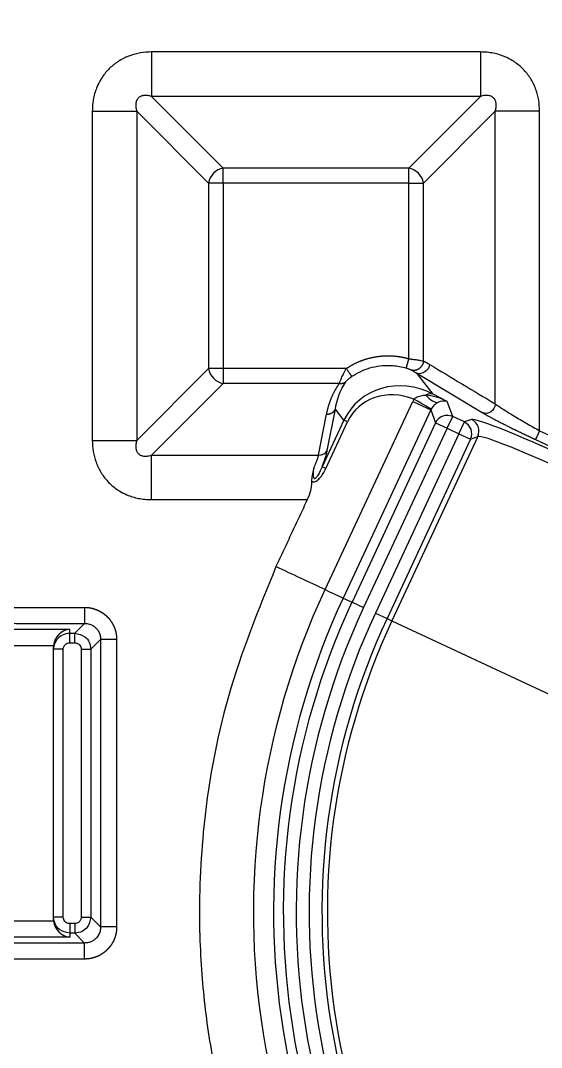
# Model space of a CAD drawing. Header units: millimetres. Extents: x 2595 to 3308, y 1499 to 1823.
# Drawn here: x 3153.11 to 3169.39, y 1625.03 to 1657.09 of the extents above; entities that cross this region are included whole.
import ezdxf
from ezdxf.lldxf.tags import DXFTag

# ---------------------------------------------------------------- set-up
doc = ezdxf.new("R2010")
doc.units = ezdxf.units.MM
doc.layers.add('5', color=7, linetype='Continuous', true_color=0xffffff)
tags = doc.linetypes.add('DASHED', pattern=[25.72, 12.86, -12.86]).pattern_tags.tags
tags[6:7] = [DXFTag(74, 4), DXFTag(75, 0), DXFTag(340, '0'), DXFTag(46, 0.0), DXFTag(50, 0.0), DXFTag(44, 0.0), DXFTag(45, 0.0)]
tags[4:5] = [DXFTag(74, 4), DXFTag(75, 0), DXFTag(340, '0'), DXFTag(46, 0.0), DXFTag(50, 0.0), DXFTag(44, 0.0), DXFTag(45, 0.0)]

msp = doc.modelspace()

# ---------------------------------------------------------------- linework, layer by layer
at = {"layer": '5', "color": 7, "linetype": 'Continuous'}
for p, q in [((3167.479, 1656.111), (3157.197, 1656.111)), ((3157.197, 1656.111), (3157.197, 1654.725)), ((3167.479, 1654.725), (3157.197, 1654.725)), ((3159.44, 1652.482), (3157.197, 1654.725)), ((3165.235, 1652.482), (3167.479, 1654.725)), ((3155.348, 1654.263), (3155.348, 1643.981)), ((3156.735, 1654.263), (3156.735, 1643.981)), ((3158.978, 1652.02), (3156.735, 1654.263)), ((3165.697, 1652.02), (3167.941, 1654.263)), ((3169.327, 1654.263), (3167.941, 1654.263)), ((3169.327, 1644.283), (3169.327, 1654.263)), ((3165.235, 1652.482), (3159.44, 1652.482)), ((3159.44, 1652.02), (3159.44, 1652.482)), ((3165.235, 1652.02), (3165.235, 1652.482)), ((3159.44, 1652.02), (3158.978, 1652.02)), ((3158.978, 1652.02), (3158.978, 1646.225)), ((3165.235, 1652.02), (3159.44, 1652.02)), ((3159.44, 1652.02), (3159.44, 1646.225)), ((3165.235, 1652.02), (3165.697, 1652.02)), ((3165.697, 1646.464), (3165.697, 1652.02)), ((3158.978, 1646.225), (3156.735, 1643.981)), ((3159.44, 1646.225), (3158.978, 1646.225)), ((3163.287, 1646.225), (3159.44, 1646.225)), ((3159.44, 1646.225), (3159.44, 1645.762)), ((3165.485, 1646.082), (3167.536, 1644.849)), ((3166.005, 1645.428), (3165.485, 1646.082)), ((3159.44, 1645.762), (3157.197, 1643.519)), ((3163.072, 1645.762), (3159.44, 1645.762)), ((3166.438, 1645.199), (3166.005, 1645.428)), ((3162.626, 1639.322), (3165.366, 1645.2)), ((3165.366, 1645.2), (3165.929, 1644.938)), ((3166.61, 1644.727), (3166.438, 1645.199)), ((3162.419, 1643.519), (3162.672, 1644.803)), ((3162.691, 1643.67), (3162.944, 1644.954)), ((3163.212, 1644.616), (3162.944, 1644.954)), ((3165.929, 1644.938), (3163.188, 1639.06)), ((3165.929, 1644.938), (3166.076, 1644.533)), ((3166.44, 1644.363), (3166.61, 1644.727)), ((3166.976, 1644.557), (3166.61, 1644.727)), ((3163.212, 1644.616), (3162.531, 1643.155)), ((3162.642, 1643.103), (3163.324, 1644.564)), ((3163.324, 1644.564), (3163.212, 1644.616)), ((3166.076, 1644.533), (3163.464, 1638.931)), ((3166.076, 1644.533), (3166.44, 1644.363)), ((3166.806, 1644.192), (3166.976, 1644.557)), ((3167.2, 1644.638), (3166.976, 1644.557)), ((3166.44, 1644.363), (3163.828, 1638.762)), ((3166.806, 1644.192), (3164.194, 1638.591)), ((3167.394, 1644.104), (3164.711, 1638.35)), ((3166.44, 1644.363), (3166.806, 1644.192)), ((3166.806, 1644.192), (3167.17, 1644.022)), ((3167.17, 1644.022), (3167.394, 1644.104)), ((3155.348, 1643.981), (3156.735, 1643.981)), ((3167.17, 1644.022), (3164.558, 1638.421)), ((3169.2, 1644.01), (3172.133, 1642.642)), ((3157.197, 1643.519), (3162.419, 1643.519)), ((3157.197, 1642.133), (3162.067, 1642.133)), ((3152.18, 1638.768), (3155.107, 1638.768)), ((3155.107, 1638.768), (3155.107, 1638.267)), ((3163.464, 1638.931), (3163.828, 1638.762)), ((3164.194, 1638.591), (3164.558, 1638.421)), ((3164.558, 1638.421), (3164.711, 1638.35)), ((3164.711, 1638.35), (3170.903, 1635.463)), ((3141.363, 1638.084), (3154.642, 1638.084)), ((3153.105, 1638.267), (3155.107, 1638.267)), ((3154.642, 1637.962), (3154.642, 1638.084)), ((3154.801, 1637.962), (3155.107, 1638.267)), ((3154.642, 1637.962), (3154.801, 1637.962)), ((3154.642, 1637.661), (3154.801, 1637.661)), ((3154.801, 1637.661), (3154.801, 1637.962)), ((3155.302, 1637.461), (3155.608, 1637.766)), ((3155.608, 1637.766), (3155.608, 1628.789)), ((3156.109, 1637.766), (3156.109, 1628.789)), ((3141.864, 1637.583), (3154.141, 1637.583)), ((3154.139, 1629.017), (3154.139, 1637.539)), ((3154.441, 1637.459), (3154.139, 1637.459)), ((3154.441, 1629.096), (3154.441, 1637.459)), ((3155.002, 1637.461), (3155.002, 1629.094)), ((3155.002, 1629.094), (3155.302, 1629.094)), ((3155.608, 1628.789), (3155.302, 1629.094)), ((3154.141, 1628.973), (3141.864, 1628.973)), ((3154.642, 1628.894), (3154.642, 1628.593)), ((3154.801, 1628.894), (3154.642, 1628.894)), ((3154.642, 1628.471), (3141.363, 1628.471)), ((3154.642, 1628.593), (3154.642, 1628.471)), ((3154.801, 1628.593), (3154.642, 1628.593)), ((3155.107, 1628.288), (3154.801, 1628.593)), ((3155.107, 1628.288), (3152.18, 1628.288)), ((3155.107, 1627.787), (3152.18, 1627.787))]:
    msp.add_line(p, q, dxfattribs=at)
at = {"layer": '5', "color": 7, "linetype": 'Continuous', "extrusion": (0, 0, -1)}
for centre, radius, start, end in [((-3148.002, 1669.494), 100.07, 313.95835, 233.17746), ((-3148.002, 1669.494), 99.038, 101.06, 232.89885), ((-3184.218, 1629.254), 23.825, 180, 25)]:
    msp.add_arc(centre, radius, start, end, dxfattribs=at)
at = {"layer": '5', "color": 7, "linetype": 'DASHED'}
for radius, start, end in [(100.573, 306.62661, 226.18317), (100.572, 306.62578, 226.19708)]:
    msp.add_arc((3148.002, 1669.494), radius, start, end, dxfattribs=at)
at = {"layer": '5', "color": 7, "linetype": 'Continuous'}
for centre, radius, start, end in [((3148.002, 1669.494), 100.547, 306.63636, 233.36364), ((3148.002, 1669.494), 99.282, 307.04882, 79.04876), ((3148.002, 1669.494), 99.081, 307.09253, 78.95021), ((3148.002, 1663.458), 81.732, 285.12421, 344.87579), ((3184.218, 1629.254), 23.204, 155, 0), ((3184.218, 1629.254), 22.9, 155, 0), ((3184.218, 1629.254), 22.498, 155, 0), ((3184.218, 1629.254), 22.094, 155, 0), ((3184.218, 1629.254), 21.692, 155, 0), ((3184.218, 1629.254), 21.524, 155, 0)]:
    msp.add_arc(centre, radius, start, end, dxfattribs=at)
for centre, major_axis, ratio, start_param, end_param in [((3159.44, 1652.02), (0.356, 0.356), 0.854588, 0.863645, 2.277948), ((3165.235, 1652.02), (0.356, -0.356), 0.854588, 0.863645, 2.277948), ((3159.44, 1646.225), (-0.356, 0.356), 0.854588, 0.863645, 2.277948), ((3165.163, 1643.598), (1.707, -1.404), 0.905964, 1.8045, 3.369826), ((3164.912, 1643.715), (1.392, -1.158), 0.883834, 1.918776, 3.370138), ((3165.835, 1645.064), (0.188, 0.356), 0.687907, 0.072171, 0.855149), ((3165.469, 1647.04), (0.721, -1.865), 0.271224, 5.677813, 6.206318), ((3166.269, 1644.835), (0.87, -0.432), 0.413498, 1.580685, 2.363663), ((3167.605, 1644.01), (1.68, -1.933), 0.928627, 3.502722, 3.533606), ((3164.151, 1645.849), (-1.784, 0.904), 0.030873, 3.195567, 3.953673), ((3166.269, 1644.835), (0.297, 0.288), 0.826926, 0.432027, 1.215005), ((3166.357, 1644.592), (0.345, -0.452), 0.671744, 3.459247, 3.490131), ((3166.44, 1644.363), (0.378, 0.138), 0.997265, 0.786768, 2.354825), ((3166.806, 1644.192), (-0.138, 0.378), 0.997265, 3.92836, 5.496418), ((3170.655, 1643.015), (3.465, -1.616), 0.052408, 0.05236, 3.089233), ((3167.03, 1644.274), (-0.138, 0.378), 0.997265, 3.92836, 5.496418), ((3170.486, 1642.651), (3.1, -1.446), 0.058573, 0.05236, 3.089233), ((3154.642, 1637.583), (0.371, 0.371), 0.916331, 0.829031, 2.312561), ((3154.642, 1628.973), (0.371, -0.371), 0.916331, 3.970624, 5.454154)]:
    msp.add_ellipse(centre, major_axis=major_axis, ratio=ratio, start_param=start_param, end_param=end_param, dxfattribs=at)
for points, degree, knots in [([(3157.197, 1656.111), (3157.083, 1656.106), (3156.853, 1656.095), (3156.573, 1656.02), (3156.359, 1655.931), (3156.151, 1655.82), (3155.959, 1655.676), (3155.791, 1655.503), (3155.69, 1655.373), (3155.589, 1655.217), (3155.504, 1655.05), (3155.432, 1654.853), (3155.385, 1654.666), (3155.354, 1654.469), (3155.35, 1654.333), (3155.348, 1654.263)], 3, [0, 0, 0, 0, 0.117404, 0.235804, 0.295415, 0.355364, 0.477207, 0.539685, 0.603015, 0.645573, 0.730964, 0.795158, 0.860435, 0.928322, 1, 1, 1, 1]), ([(3169.327, 1654.263), (3169.322, 1654.377), (3169.311, 1654.607), (3169.236, 1654.887), (3169.147, 1655.101), (3169.035, 1655.309), (3168.892, 1655.501), (3168.718, 1655.669), (3168.589, 1655.77), (3168.433, 1655.871), (3168.265, 1655.956), (3168.068, 1656.028), (3167.882, 1656.075), (3167.684, 1656.106), (3167.548, 1656.109), (3167.479, 1656.111)], 3, [0, 0, 0, 0, 0.117404, 0.235804, 0.295415, 0.355364, 0.477207, 0.539685, 0.603015, 0.645573, 0.730964, 0.795158, 0.860435, 0.928322, 1, 1, 1, 1]), ([(3157.197, 1654.725), (3157.159, 1654.735), (3157.086, 1654.753), (3156.977, 1654.757), (3156.879, 1654.739), (3156.794, 1654.691), (3156.733, 1654.61), (3156.704, 1654.509), (3156.704, 1654.389), (3156.724, 1654.308), (3156.735, 1654.263)], 3, [0, 0, 0, 0, 0.147174, 0.276121, 0.386166, 0.48296, 0.579882, 0.691662, 0.82731, 1, 1, 1, 1]), ([(3167.941, 1654.263), (3167.95, 1654.301), (3167.968, 1654.374), (3167.973, 1654.482), (3167.954, 1654.581), (3167.906, 1654.666), (3167.826, 1654.727), (3167.725, 1654.755), (3167.605, 1654.756), (3167.524, 1654.736), (3167.479, 1654.725)], 3, [0, 0, 0, 0, 0.147174, 0.276121, 0.386166, 0.48296, 0.579882, 0.691662, 0.82731, 1, 1, 1, 1]), ([(3163.456, 1645.977), (3163.472, 1645.988), (3163.669, 1646.119), (3164.09, 1646.3), (3164.667, 1646.348), (3165.018, 1646.283), (3165.151, 1646.244)], 3, [0, 0, 0, 0, 0.033941, 0.399185, 0.765372, 1, 1, 1, 1]), ([(3165.235, 1646.534), (3165.277, 1646.528), (3165.341, 1646.521), (3165.424, 1646.509), (3165.488, 1646.5), (3165.55, 1646.49), (3165.63, 1646.477), (3165.67, 1646.469), (3165.697, 1646.464)], 3, [0, 0, 0, 0, 0.212685, 0.3277, 0.448934, 0.576813, 0.711609, 1, 1, 1, 1]), ([(3163.072, 1645.762), (3163.079, 1645.783), (3163.093, 1645.826), (3163.136, 1645.932), (3163.188, 1646.043), (3163.241, 1646.144), (3163.271, 1646.197), (3163.287, 1646.225)], 3, [0, 0, 0, 0, 0.209643, 0.444955, 0.707735, 0.85034, 1, 1, 1, 1]), ([(3165.151, 1646.244), (3165.162, 1646.241), (3165.188, 1646.233), (3165.228, 1646.219), (3165.269, 1646.203), (3165.298, 1646.19), (3165.31, 1646.184), (3165.313, 1646.182)], 3, [0, 0, 0, 0, 0.158864, 0.374654, 0.613583, 0.877483, 1, 1, 1, 1]), ([(3165.313, 1646.182), (3165.347, 1646.163), (3165.404, 1646.131), (3165.461, 1646.097), (3165.485, 1646.082)], 3, [0, 0, 0, 0, 0.586703, 1, 1, 1, 1]), ([(3162.672, 1644.803), (3162.724, 1645.071), (3162.822, 1645.309), (3162.925, 1645.558), (3163.072, 1645.762)], 2, [0, 0, 0, 0.5, 0.5, 1, 1, 1]), ([(3163.271, 1645.815), (3163.273, 1645.819), (3163.281, 1645.829), (3163.3, 1645.85), (3163.331, 1645.88), (3163.373, 1645.916), (3163.416, 1645.949), (3163.445, 1645.97), (3163.456, 1645.977)], 3, [0, 0, 0, 0, 0.119405, 0.281047, 0.459673, 0.658758, 0.879971, 1, 1, 1, 1]), ([(3165.399, 1645.267), (3165.407, 1645.276), (3165.416, 1645.284), (3165.456, 1645.316), (3165.491, 1645.335), (3165.582, 1645.371), (3165.642, 1645.384), (3165.726, 1645.393), (3165.75, 1645.394), (3165.774, 1645.395)], 3, [0, 0, 0, 0, 0.088634, 0.088634, 0.380019, 0.380019, 0.825275, 0.825275, 1, 1, 1, 1]), ([(3166.149, 1645.165), (3166.136, 1645.158), (3166.122, 1645.15), (3166.077, 1645.121), (3166.043, 1645.095), (3165.995, 1645.042), (3165.981, 1645.025), (3165.956, 1644.989), (3165.944, 1644.969), (3165.934, 1644.949)], 3, [0, 0, 0, 0, 0.203476, 0.203476, 0.660925, 0.660925, 0.839729, 0.839729, 1, 1, 1, 1]), ([(3167.941, 1645.123), (3168.011, 1645.074), (3168.16, 1644.972), (3168.512, 1644.754), (3168.913, 1644.518), (3169.194, 1644.359), (3169.327, 1644.283)], 3, [0, 0, 0, 0, 0.239715, 0.503665, 0.764934, 1, 1, 1, 1]), ([(3167.536, 1644.849), (3167.545, 1644.844), (3167.563, 1644.834), (3167.602, 1644.811), (3167.656, 1644.78), (3167.715, 1644.747), (3167.753, 1644.726), (3167.766, 1644.72)], 3, [0, 0, 0, 0, 0.143968, 0.287654, 0.57577, 0.867825, 1, 1, 1, 1]), ([(3167.766, 1644.72), (3167.781, 1644.711), (3167.826, 1644.687), (3167.906, 1644.645), (3168.007, 1644.592), (3168.117, 1644.536), (3168.227, 1644.48), (3168.336, 1644.426), (3168.475, 1644.357), (3168.628, 1644.282), (3168.793, 1644.203), (3168.93, 1644.137), (3169.065, 1644.073), (3169.155, 1644.031), (3169.2, 1644.01)], 3, [0, 0, 0, 0, 0.043966, 0.125268, 0.208599, 0.293053, 0.377757, 0.449984, 0.521494, 0.6608, 0.749638, 0.835077, 0.918185, 1, 1, 1, 1]), ([(3167.285, 1581.691), (3169.791, 1582.349), (3174.854, 1583.68), (3182.249, 1586.586), (3189.494, 1590.2), (3196.488, 1594.596), (3203.144, 1599.754), (3208.087, 1604.452), (3211.587, 1608.288), (3213.88, 1611.019), (3216.127, 1613.943), (3218.312, 1617.062), (3220.416, 1620.381), (3222.422, 1623.902), (3224.31, 1627.624), (3226.058, 1631.547), (3227.642, 1635.67), (3229.06, 1639.983), (3229.814, 1642.955), (3230.196, 1644.461)], 3, [0, 0, 0, 0, 0.083028, 0.167755, 0.254186, 0.342326, 0.432181, 0.523757, 0.560565, 0.598667, 0.638065, 0.678758, 0.720749, 0.764038, 0.808627, 0.854516, 0.901707, 0.950201, 1, 1, 1, 1]), ([(3167.386, 1581.253), (3168.035, 1581.41), (3169.002, 1581.643), (3170.277, 1581.983), (3171.521, 1582.328), (3173.045, 1582.78), (3174.833, 1583.354), (3176.291, 1583.858), (3177.433, 1584.274), (3178.547, 1584.693), (3179.908, 1585.229), (3181.498, 1585.893), (3183.033, 1586.569), (3184.51, 1587.254), (3185.929, 1587.946), (3187.294, 1588.642), (3188.396, 1589.231), (3189.255, 1589.704), (3189.885, 1590.058), (3190.505, 1590.413), (3191.316, 1590.887), (3192.311, 1591.484), (3193.482, 1592.213), (3194.632, 1592.955), (3195.576, 1593.586), (3196.324, 1594.1), (3197.446, 1594.884), (3198.741, 1595.828), (3200.2, 1596.945), (3201.288, 1597.807), (3202.367, 1598.692), (3203.794, 1599.901), (3205.194, 1601.149), (3206.564, 1602.432), (3207.913, 1603.737), (3209.554, 1605.408), (3211.454, 1607.474), (3213.28, 1609.596), (3215.033, 1611.774), (3216.712, 1614.008), (3218.318, 1616.297), (3219.849, 1618.639), (3221.303, 1621.031), (3222.677, 1623.472), (3223.971, 1625.956), (3225.182, 1628.483), (3226.308, 1631.047), (3227.35, 1633.648), (3228.305, 1636.281), (3229.174, 1638.944), (3229.822, 1641.186), (3230.299, 1642.993), (3230.519, 1643.901), (3230.629, 1644.356)], 3, [0, 0, 0, 0, 0.021265, 0.031723, 0.04207, 0.062441, 0.082399, 0.101967, 0.11161, 0.121155, 0.139931, 0.158259, 0.176098, 0.193408, 0.210172, 0.226438, 0.242264, 0.250029, 0.257705, 0.265298, 0.272816, 0.287657, 0.302299, 0.316816, 0.331278, 0.338512, 0.345759, 0.37492, 0.389606, 0.404364, 0.419194, 0.434089, 0.464003, 0.478985, 0.493959, 0.52385, 0.553668, 0.583415, 0.613118, 0.642815, 0.672529, 0.702265, 0.732021, 0.761792, 0.791565, 0.821337, 0.851111, 0.880888, 0.910661, 0.940422, 0.970186, 0.985084, 1, 1, 1, 1]), ([(3155.348, 1643.981), (3155.354, 1643.867), (3155.364, 1643.637), (3155.44, 1643.357), (3155.529, 1643.143), (3155.64, 1642.935), (3155.784, 1642.744), (3155.957, 1642.575), (3156.086, 1642.474), (3156.243, 1642.373), (3156.41, 1642.288), (3156.607, 1642.216), (3156.794, 1642.169), (3156.991, 1642.139), (3157.127, 1642.135), (3157.197, 1642.133)], 3, [0, 0, 0, 0, 0.117404, 0.235804, 0.295415, 0.355364, 0.477207, 0.539685, 0.603015, 0.645573, 0.730964, 0.795158, 0.860435, 0.928322, 1, 1, 1, 1]), ([(3156.735, 1643.981), (3156.725, 1643.943), (3156.707, 1643.871), (3156.703, 1643.762), (3156.721, 1643.663), (3156.769, 1643.578), (3156.849, 1643.517), (3156.951, 1643.489), (3157.071, 1643.488), (3157.152, 1643.508), (3157.197, 1643.519)], 3, [0, 0, 0, 0, 0.147174, 0.276121, 0.386166, 0.48296, 0.579882, 0.691662, 0.82731, 1, 1, 1, 1]), ([(3162.268, 1643.111), (3162.269, 1643.114), (3162.298, 1643.179), (3162.345, 1643.291), (3162.394, 1643.426), (3162.411, 1643.489), (3162.419, 1643.519)], 3, [0, 0, 0, 0, 0.020121, 0.377518, 0.703234, 1, 1, 1, 1]), ([(3162.531, 1643.155), (3162.536, 1643.169), (3162.568, 1643.257), (3162.618, 1643.4), (3162.658, 1643.533), (3162.681, 1643.618), (3162.688, 1643.653), (3162.691, 1643.67)], 3, [0, 0, 0, 0, 0.066144, 0.404749, 0.715318, 0.860666, 1, 1, 1, 1]), ([(3162.268, 1643.111), (3162.261, 1643.08), (3162.248, 1643.018), (3162.226, 1642.919), (3162.205, 1642.814), (3162.201, 1642.74), (3162.199, 1642.703)], 3, [0, 0, 0, 0, 0.250118, 0.499268, 0.748773, 1, 1, 1, 1]), ([(3162.531, 1643.155), (3162.495, 1643.07), (3162.454, 1642.984), (3162.393, 1642.886), (3162.382, 1642.87), (3162.359, 1642.838), (3162.347, 1642.823), (3162.327, 1642.802), (3162.32, 1642.796), (3162.309, 1642.789), (3162.306, 1642.788), (3162.299, 1642.786), (3162.295, 1642.785), (3162.29, 1642.786), (3162.287, 1642.787), (3162.282, 1642.79), (3162.279, 1642.793), (3162.272, 1642.805), (3162.269, 1642.816), (3162.258, 1642.877), (3162.261, 1642.932), (3162.264, 1643.027), (3162.266, 1643.07), (3162.268, 1643.111)], 3, [0, 0, 0, 0, 0.326628, 0.326628, 0.392155, 0.392155, 0.456316, 0.456316, 0.488579, 0.488579, 0.502283, 0.502283, 0.516189, 0.516189, 0.528424, 0.528424, 0.547367, 0.547367, 0.597422, 0.597422, 0.8185, 0.8185, 1, 1, 1, 1]), ([(3162.199, 1642.703), (3162.209, 1642.696), (3162.22, 1642.691), (3162.249, 1642.683), (3162.268, 1642.682), (3162.306, 1642.689), (3162.325, 1642.697), (3162.383, 1642.73), (3162.42, 1642.765), (3162.53, 1642.888), (3162.592, 1642.995), (3162.642, 1643.103)], 3, [0, 0, 0, 0, 0.069137, 0.069137, 0.171001, 0.171001, 0.271891, 0.271891, 0.490929, 0.490929, 1, 1, 1, 1]), ([(3162.199, 1642.703), (3162.199, 1642.691), (3162.198, 1642.597), (3162.171, 1642.411), (3162.11, 1642.227), (3162.066, 1642.133)], 3, [0, 0, 0, 0, 0.064677, 0.532338, 1, 1, 1, 1]), ([(3161.087, 1640.04), (3160.543, 1638.705), (3159.453, 1636.035), (3158.768, 1632.109), (3158.661, 1629.187), (3158.78, 1626.968), (3158.999, 1625.092), (3159.331, 1623.646), (3159.497, 1622.922)], 3, [0, 0, 0, 0, 0.24629, 0.492579, 0.677241, 0.745977, 0.872993, 1, 1, 1, 1]), ([(3155.107, 1638.768), (3155.181, 1638.768), (3155.328, 1638.747), (3155.4, 1638.725), (3155.438, 1638.713), (3155.474, 1638.699), (3155.513, 1638.684), (3155.549, 1638.666), (3155.589, 1638.647), (3155.626, 1638.624), (3155.666, 1638.6), (3155.704, 1638.572), (3155.744, 1638.542), (3155.781, 1638.508), (3155.821, 1638.473), (3155.856, 1638.433), (3155.894, 1638.39), (3155.926, 1638.344), (3155.96, 1638.296), (3156.017, 1638.192), (3156.062, 1638.077), (3156.093, 1637.956), (3156.109, 1637.831), (3156.109, 1637.766)], 2, [0, 0, 0, 0.125, 0.25, 0.25, 0.3125, 0.3125, 0.375, 0.375, 0.4375, 0.4375, 0.5, 0.5, 0.5625, 0.5625, 0.625, 0.625, 0.6875, 0.6875, 0.75, 0.8125, 0.875, 0.9375, 1, 1, 1]), ([(3151.386, 1638.341), (3151.484, 1638.331), (3151.631, 1638.315), (3151.895, 1638.302), (3152.185, 1638.289), (3152.503, 1638.281), (3152.838, 1638.273), (3153.015, 1638.269), (3153.105, 1638.267)], 3, [0, 0, 0, 0, 0.230694, 0.349049, 0.470172, 0.721997, 0.857486, 1, 1, 1, 1]), ([(3155.107, 1638.267), (3155.111, 1638.267), (3155.138, 1638.267), (3155.189, 1638.263), (3155.259, 1638.247), (3155.33, 1638.219), (3155.403, 1638.177), (3155.475, 1638.115), (3155.539, 1638.031), (3155.587, 1637.929), (3155.606, 1637.837), (3155.608, 1637.782), (3155.608, 1637.766)], 3, [0, 0, 0, 0, 0.015395, 0.103095, 0.192176, 0.287401, 0.39332, 0.513885, 0.647811, 0.791057, 0.94017, 1, 1, 1, 1]), ([(3154.139, 1637.459), (3154.162, 1637.574), (3154.214, 1637.835), (3154.498, 1637.962), (3154.642, 1637.962), (3154.642, 1637.962)], 3, [0, 0, 0, 0, 0.439651, 0.999964, 1, 1, 1, 1]), ([(3154.801, 1637.962), (3154.915, 1637.938), (3155.101, 1637.9), (3155.271, 1637.683), (3155.292, 1637.536), (3155.302, 1637.461)], 3, [0, 0, 0, 0, 0.434101, 0.709124, 1, 1, 1, 1]), ([(3154.642, 1628.593), (3154.527, 1628.617), (3154.344, 1628.654), (3154.171, 1628.87), (3154.15, 1629.017), (3154.139, 1629.096)], 3, [0, 0, 0, 0, 0.434051, 0.69776, 1, 1, 1, 1]), ([(3155.302, 1629.094), (3155.279, 1628.981), (3155.241, 1628.799), (3155.027, 1628.626), (3154.88, 1628.605), (3154.801, 1628.593)], 3, [0, 0, 0, 0, 0.431307, 0.696019, 1, 1, 1, 1]), ([(3156.109, 1628.789), (3156.109, 1628.743), (3156.105, 1628.697), (3156.101, 1628.654), (3156.093, 1628.611), (3156.086, 1628.571), (3156.065, 1628.493), (3156.039, 1628.418), (3156.007, 1628.346), (3155.988, 1628.311), (3155.948, 1628.237), (3155.896, 1628.171), (3155.869, 1628.135), (3155.838, 1628.103), (3155.805, 1628.067), (3155.768, 1628.035), (3155.729, 1628.001), (3155.686, 1627.971), (3155.641, 1627.938), (3155.592, 1627.911), (3155.539, 1627.882), (3155.484, 1627.86), (3155.427, 1627.837), (3155.366, 1627.821), (3155.303, 1627.804), (3155.24, 1627.795), (3155.174, 1627.787), (3155.107, 1627.787)], 2, [0, 0, 0, 0.0625, 0.0625, 0.125, 0.125, 0.1875, 0.25, 0.3125, 0.375, 0.375, 0.5, 0.5, 0.5625, 0.5625, 0.625, 0.625, 0.6875, 0.6875, 0.75, 0.75, 0.8125, 0.8125, 0.875, 0.875, 0.9375, 0.9375, 1, 1, 1]), ([(3155.608, 1628.789), (3155.608, 1628.766), (3155.605, 1628.719), (3155.591, 1628.65), (3155.567, 1628.583), (3155.534, 1628.52), (3155.489, 1628.458), (3155.429, 1628.399), (3155.351, 1628.345), (3155.254, 1628.304), (3155.169, 1628.289), (3155.119, 1628.288), (3155.107, 1628.288)], 3, [0, 0, 0, 0, 0.086815, 0.178392, 0.265881, 0.354731, 0.44973, 0.555444, 0.675826, 0.809684, 0.95308, 1, 1, 1, 1])]:
    msp.add_open_spline(points, degree=degree, knots=knots, dxfattribs=at)
for points, weights in [([(3167.479, 1656.111), (3167.479, 1655.49), (3167.479, 1654.97), (3167.479, 1654.725)], [1.08986011303, 0.970047685337, 0.970046629, 1.08985694402]), ([(3155.348, 1654.263), (3155.97, 1654.263), (3156.489, 1654.263), (3156.735, 1654.263)], [1.08986011303, 0.970047685337, 0.970046629, 1.08985694402]), ([(3165.697, 1646.464), (3165.679, 1646.243), (3165.502, 1646.117), (3165.313, 1646.182)], [1.235507973, 0.907320490407, 0.922137394328, 1.27995868476]), ([(3163.287, 1646.225), (3163.378, 1646.091), (3163.445, 1645.992), (3163.456, 1645.977)], [1.13436681095, 0.948381422466, 0.955471417432, 1.15563679585]), ([(3163.072, 1645.762), (3163.149, 1645.754), (3163.217, 1645.773), (3163.271, 1645.815)], [1.00015136472, 0.996929930589, 1.04512885732, 1.14474814491]), ([(3162.672, 1644.803), (3162.791, 1644.8), (3162.892, 1644.856), (3162.944, 1644.954)], [1.08421189196, 0.972003153898, 0.971929417832, 1.08399068376]), ([(3157.197, 1642.133), (3157.197, 1642.755), (3157.197, 1643.274), (3157.197, 1643.519)], [1.08986011303, 0.970047685337, 0.970046629, 1.08985694402]), ([(3154.642, 1637.661), (3154.642, 1637.825), (3154.642, 1637.948), (3154.642, 1637.962)], [1.17158192437, 0.95668177602, 0.94364761937, 1.13247945442]), ([(3155.002, 1637.461), (3155.166, 1637.461), (3155.288, 1637.461), (3155.302, 1637.461)], [1.15123438784, 0.949588984377, 0.949588537387, 1.15123304687]), ([(3154.441, 1629.096), (3154.264, 1629.096), (3154.139, 1629.096), (3154.139, 1629.096)], [1.17158205208, 0.942805982738, 0.942805982639, 1.17158205179]), ([(3154.801, 1628.894), (3154.801, 1628.729), (3154.801, 1628.607), (3154.801, 1628.593)], [1.15122818442, 0.949590831829, 0.949590605195, 1.15122750451]), ([(3156.109, 1628.789), (3155.834, 1628.789), (3155.632, 1628.789), (3155.608, 1628.789)], [1.15122450853, 0.949590344346, 0.9495918305, 1.15122896699])]:
    msp.add_rational_spline(points, weights, degree=3, dxfattribs=at)
for points, degree in [([(3167.941, 1645.123), (3167.941, 1648.169), (3167.941, 1651.216), (3167.941, 1654.263)], 3), ([(3165.235, 1646.534), (3165.235, 1648.362), (3165.235, 1650.191), (3165.235, 1652.02)], 3), ([(3163.287, 1646.225), (3163.394, 1646.298), (3163.618, 1646.417), (3163.852, 1646.51), (3164.097, 1646.576), (3164.349, 1646.616), (3164.604, 1646.629), (3164.856, 1646.614), (3165.109, 1646.57), (3165.235, 1646.534)], 2), ([(3165.889, 1646.355), (3165.871, 1646.165), (3165.645, 1646.012), (3165.485, 1646.082)], 3), ([(3165.697, 1646.464), (3165.795, 1646.412), (3165.889, 1646.355)], 2), ([(3165.889, 1646.355), (3166.573, 1645.944), (3167.257, 1645.534), (3167.941, 1645.123)], 3), ([(3162.944, 1644.954), (3162.991, 1645.244), (3163.081, 1645.534), (3163.27, 1645.815)], 3), ([(3167.941, 1645.123), (3167.92, 1644.9), (3167.723, 1644.768), (3167.536, 1644.849)], 3), ([(3169.327, 1644.283), (3169.263, 1644.145), (3169.203, 1644.018), (3169.2, 1644.01)], 3), ([(3169.327, 1644.283), (3170.305, 1643.827), (3171.283, 1643.372), (3172.261, 1642.916)], 3), ([(3162.419, 1643.519), (3162.533, 1643.516), (3162.643, 1643.577), (3162.691, 1643.67)], 3), ([(3162.642, 1643.103), (3162.58, 1643.132), (3162.54, 1643.15), (3162.531, 1643.155)], 3), ([(3162.066, 1642.133), (3161.087, 1640.04)], 1), ([(3162.626, 1639.322), (3162.113, 1639.562), (3161.6, 1639.801), (3161.087, 1640.04)], 3), ([(3162.626, 1639.322), (3162.958, 1639.167), (3163.164, 1639.071), (3163.188, 1639.06)], 3), ([(3163.188, 1639.06), (3163.28, 1639.017), (3163.372, 1638.974), (3163.464, 1638.931)], 3), ([(3154.441, 1637.459), (3154.441, 1637.476), (3154.445, 1637.51), (3154.466, 1637.563), (3154.505, 1637.612), (3154.564, 1637.65), (3154.614, 1637.661), (3154.642, 1637.661)], 3), ([(3154.801, 1637.661), (3154.818, 1637.661), (3154.851, 1637.657), (3154.904, 1637.636), (3154.953, 1637.597), (3154.991, 1637.539), (3155.002, 1637.489), (3155.002, 1637.461)], 3), ([(3156.109, 1637.766), (3155.86, 1637.766), (3155.629, 1637.766), (3155.608, 1637.766)], 3), ([(3154.141, 1637.583), (3154.14, 1637.568), (3154.139, 1637.553), (3154.139, 1637.539)], 3), ([(3155.302, 1637.461), (3155.302, 1634.672), (3155.302, 1631.883), (3155.302, 1629.094)], 3), ([(3154.139, 1629.017), (3154.139, 1629.002), (3154.14, 1628.987), (3154.141, 1628.973)], 3), ([(3154.642, 1628.894), (3154.625, 1628.894), (3154.592, 1628.898), (3154.539, 1628.919), (3154.49, 1628.958), (3154.452, 1629.017), (3154.441, 1629.068), (3154.441, 1629.096)], 3), ([(3155.002, 1629.094), (3155.002, 1629.081), (3154.999, 1629.053), (3154.985, 1629.009), (3154.959, 1628.967), (3154.92, 1628.929), (3154.867, 1628.902), (3154.825, 1628.894), (3154.801, 1628.894)], 3), ([(3155.107, 1627.787), (3155.107, 1628.035), (3155.107, 1628.266), (3155.107, 1628.288)], 3)]:
    msp.add_open_spline(points, degree=degree, dxfattribs=at)
msp.add_rational_spline([(3165.235, 1646.534), (3165.207, 1646.435), (3165.183, 1646.353), (3165.168, 1646.3), (3165.158, 1646.269), (3165.152, 1646.248), (3165.151, 1646.244)], [1.00201899038, 1.01751893972, 1.12226464494, 1.31625610606, 1.19247401508, 1.10502799578, 1.05391804813], degree=3, knots=[0, 0, 0, 0, 0.610471, 0.610471, 0.610471, 1, 1, 1, 1], dxfattribs=at)

doc.saveas('drawing.dxf')
